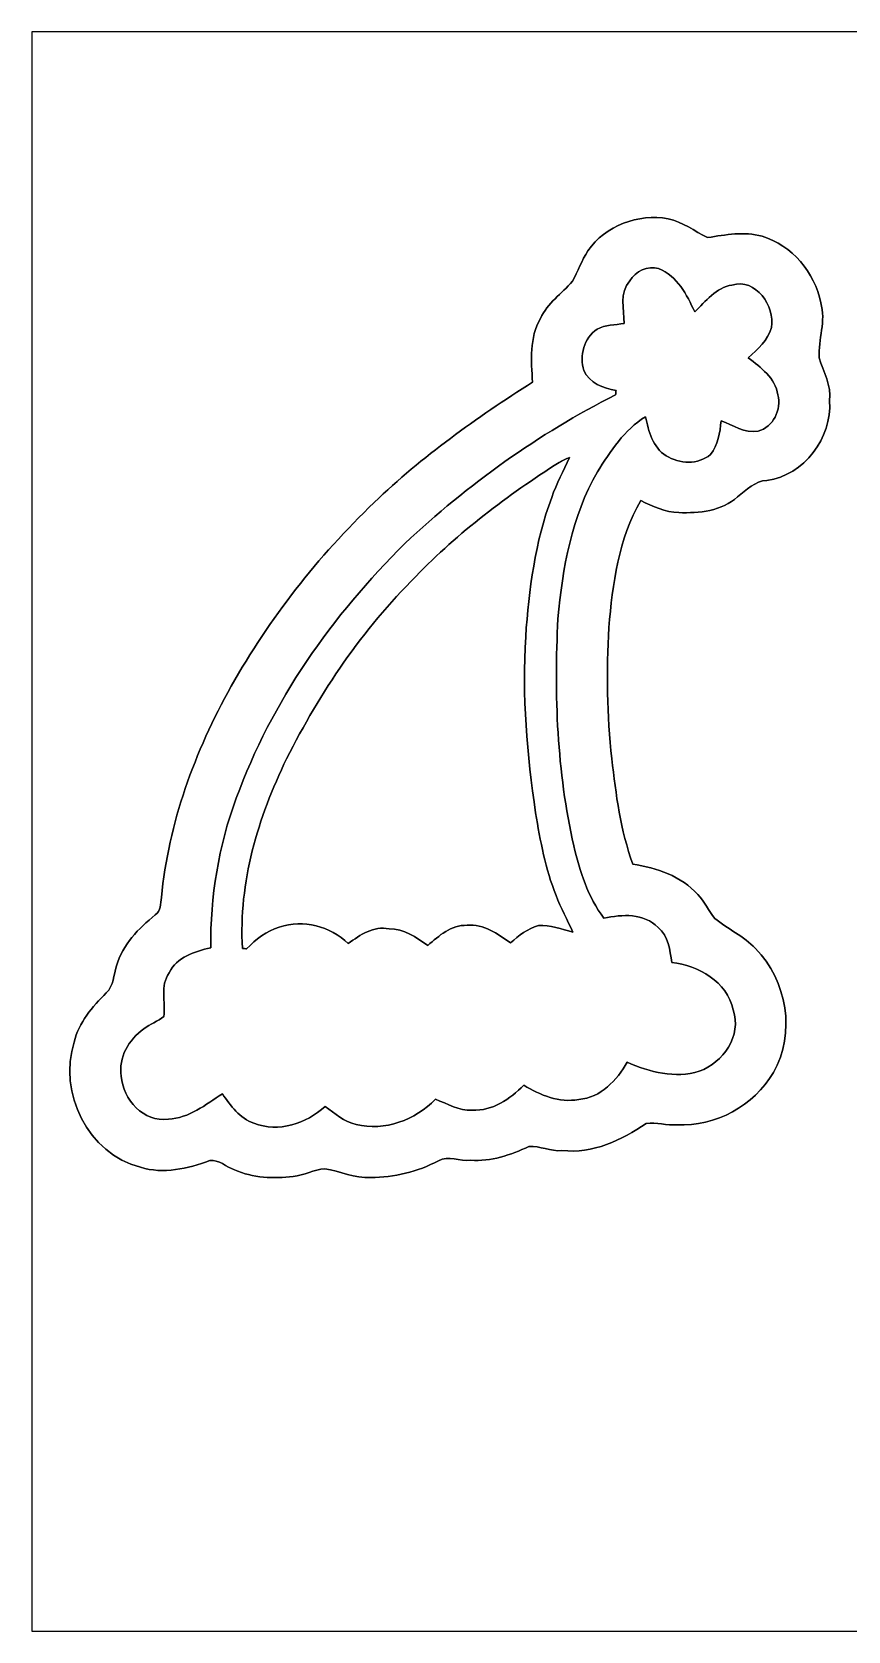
# Model space of a CAD drawing. Header units: centimetres. Extents: x -16.8 to 16.8, y -16.7 to 16.7.
# Drawn here: x -16.77 to 0.23, y -16.67 to 16.67 of the extents above; entities that cross this region are included whole.
import ezdxf

# ---------------------------------------------------------------- set-up
doc = ezdxf.new("R2010")
doc.units = ezdxf.units.CM
doc.header["$MEASUREMENT"] = 0
doc.layers.add('Layer 1', color=7, linetype='Continuous')

msp = doc.modelspace()

# ---------------------------------------------------------------- linework, layer by layer
at = {"layer": 'Layer 1', "color": 7}
for points, knots in [([(-16.77458, 16.66875), (-16.77458, 16.66875), (16.77458, 16.66875), (16.77458, 16.66875), (16.77458, 16.66875), (16.77458, 16.66875), (16.77458, -16.66875), (16.77458, -16.66875), (16.77458, -16.66875), (16.77458, -16.66875), (-16.77458, -16.66875), (-16.77458, -16.66875), (-16.77458, -16.66875), (-16.77458, -16.66875), (-16.77458, 16.66875), (-16.77458, 16.66875), (-16.77458, 16.66875), (-16.77458, 16.66875), (-16.77458, 16.66875), (-16.77458, 16.66875)], [0, 0, 0, 0, 0.16666667, 0.16666667, 0.16666667, 0.16666667, 0.33333333, 0.33333333, 0.33333333, 0.33333333, 0.5, 0.5, 0.5, 0.5, 0.66666667, 0.66666667, 0.66666667, 0.66666667, 1, 1, 1, 1]), ([(-5.19077, 12.10557), (-5.32236, 11.9066), (-5.39962, 11.67836), (-5.51533, 11.47092), (-5.51533, 11.47092), (-5.73652, 11.21234), (-6.03215, 11.01478), (-6.18173, 10.69869), (-6.18173, 10.69869), (-6.40927, 10.29582), (-6.37858, 9.81428), (-6.3433, 9.36907), (-6.3433, 9.36907), (-7.51134, 8.62612), (-8.64694, 7.82214), (-9.6453, 6.85871), (-9.6453, 6.85871), (-10.81687, 5.73581), (-11.82934, 4.44394), (-12.62345, 3.02789), (-12.62345, 3.02789), (-13.38086, 1.67076), (-13.93261, 0.17674), (-14.07724, -1.37795), (-14.07724, -1.37795), (-14.09841, -1.50424), (-14.091, -1.65559), (-14.20601, -1.73778), (-14.20601, -1.73778), (-14.55491, -2.01824), (-14.88793, -2.35903), (-15.01211, -2.80141), (-15.01211, -2.80141), (-15.07984, -2.98944), (-15.06926, -3.2198), (-15.2273, -3.36303), (-15.2273, -3.36303), (-15.51552, -3.65337), (-15.80233, -3.9818), (-15.89405, -4.39173), (-15.89405, -4.39173), (-16.2366, -5.43595), (-15.60195, -6.72324), (-14.51681, -6.99982), (-14.51681, -6.99982), (-14.03597, -7.14904), (-13.53009, -7.02663), (-13.07077, -6.86259), (-13.07077, -6.86259), (-12.88133, -6.82625), (-12.72646, -7.00123), (-12.5543, -7.05238), (-12.5543, -7.05238), (-12.17471, -7.22736), (-11.73833, -7.23724), (-11.32981, -7.19173), (-11.32981, -7.19173), (-11.10439, -7.16492), (-10.89766, -7.05203), (-10.67259, -7.03051), (-10.67259, -7.03051), (-10.35438, -7.08695), (-10.04817, -7.22701), (-9.71903, -7.21184), (-9.71903, -7.21184), (-9.22726, -7.21854), (-8.73901, -7.09366), (-8.3058, -6.86329), (-8.3058, -6.86329), (-8.09801, -6.74194), (-7.85954, -6.8901), (-7.63729, -6.85518), (-7.63729, -6.85518), (-7.21148, -6.88587), (-6.80226, -6.74335), (-6.42197, -6.56872), (-6.42197, -6.56872), (-6.18984, -6.54579), (-5.969, -6.67844), (-5.73299, -6.65198), (-5.73299, -6.65198), (-5.08953, -6.71936), (-4.49051, -6.43925), (-3.97439, -6.08718), (-3.97439, -6.08718), (-3.76484, -6.0579), (-3.54612, -6.13445), (-3.3334, -6.11434), (-3.3334, -6.11434), (-2.53189, -6.15562), (-1.7272, -5.72029), (-1.32715, -5.02461), (-1.32715, -5.02461), (-0.85619, -4.21076), (-1.04246, -3.09845), (-1.69898, -2.43981), (-1.69898, -2.43981), (-1.94275, -2.17911), (-2.27506, -2.032), (-2.55023, -1.81151), (-2.55023, -1.81151), (-2.67794, -1.65312), (-2.75978, -1.46191), (-2.90266, -1.3148), (-2.90266, -1.3148), (-3.24591, -0.92886), (-3.75744, -0.75318), (-4.25521, -0.68333), (-4.25521, -0.68333), (-4.51168, 0.02364), (-4.60939, 0.7747), (-4.693, 1.518), (-4.693, 1.518), (-4.79813, 2.42535), (-4.8066, 3.34186), (-4.75368, 4.25274), (-4.75368, 4.25274), (-4.67889, 5.15867), (-4.5526, 6.09953), (-4.0894, 6.89857), (-4.0894, 6.89857), (-3.83999, 6.77968), (-3.58069, 6.65833), (-3.29918, 6.6481), (-3.29918, 6.6481), (-2.87655, 6.63293), (-2.4003, 6.68055), (-2.07151, 6.97653), (-2.07151, 6.97653), (-1.88489, 7.11906), (-1.71309, 7.30497), (-1.46156, 7.3212), (-1.46156, 7.3212), (-0.67874, 7.42527), (-0.1076, 8.20632), (-0.15593, 8.97855), (-0.15593, 8.97855), (-0.11889, 9.30028), (-0.2794, 9.5825), (-0.37324, 9.87707), (-0.37324, 9.87707), (-0.39335, 10.26054), (-0.22684, 10.6426), (-0.33867, 11.02431), (-0.33867, 11.02431), (-0.46531, 11.65789), (-0.94121, 12.21881), (-1.56351, 12.40966), (-1.56351, 12.40966), (-1.93534, 12.51902), (-2.32375, 12.43683), (-2.69663, 12.38391), (-2.69663, 12.38391), (-2.96898, 12.51656), (-3.21769, 12.70459), (-3.5179, 12.77585), (-3.5179, 12.77585), (-4.13844, 12.88521), (-4.83306, 12.63615), (-5.19077, 12.10557), (-5.19077, 12.10557), (-5.19077, 12.10557), (-5.19077, 12.10557), (-5.19077, 12.10557)], [0, 0, 0, 0, 0.02380952, 0.02380952, 0.02380952, 0.02380952, 0.04761905, 0.04761905, 0.04761905, 0.04761905, 0.07142857, 0.07142857, 0.07142857, 0.07142857, 0.0952381, 0.0952381, 0.0952381, 0.0952381, 0.11904762, 0.11904762, 0.11904762, 0.11904762, 0.14285714, 0.14285714, 0.14285714, 0.14285714, 0.16666667, 0.16666667, 0.16666667, 0.16666667, 0.19047619, 0.19047619, 0.19047619, 0.19047619, 0.21428571, 0.21428571, 0.21428571, 0.21428571, 0.23809524, 0.23809524, 0.23809524, 0.23809524, 0.26190476, 0.26190476, 0.26190476, 0.26190476, 0.28571429, 0.28571429, 0.28571429, 0.28571429, 0.30952381, 0.30952381, 0.30952381, 0.30952381, 0.33333333, 0.33333333, 0.33333333, 0.33333333, 0.35714286, 0.35714286, 0.35714286, 0.35714286, 0.38095238, 0.38095238, 0.38095238, 0.38095238, 0.4047619, 0.4047619, 0.4047619, 0.4047619, 0.42857143, 0.42857143, 0.42857143, 0.42857143, 0.45238095, 0.45238095, 0.45238095, 0.45238095, 0.47619048, 0.47619048, 0.47619048, 0.47619048, 0.5, 0.5, 0.5, 0.5, 0.52380952, 0.52380952, 0.52380952, 0.52380952, 0.54761905, 0.54761905, 0.54761905, 0.54761905, 0.57142857, 0.57142857, 0.57142857, 0.57142857, 0.5952381, 0.5952381, 0.5952381, 0.5952381, 0.61904762, 0.61904762, 0.61904762, 0.61904762, 0.64285714, 0.64285714, 0.64285714, 0.64285714, 0.66666667, 0.66666667, 0.66666667, 0.66666667, 0.69047619, 0.69047619, 0.69047619, 0.69047619, 0.71428571, 0.71428571, 0.71428571, 0.71428571, 0.73809524, 0.73809524, 0.73809524, 0.73809524, 0.76190476, 0.76190476, 0.76190476, 0.76190476, 0.78571429, 0.78571429, 0.78571429, 0.78571429, 0.80952381, 0.80952381, 0.80952381, 0.80952381, 0.83333333, 0.83333333, 0.83333333, 0.83333333, 0.85714286, 0.85714286, 0.85714286, 0.85714286, 0.88095238, 0.88095238, 0.88095238, 0.88095238, 0.9047619, 0.9047619, 0.9047619, 0.9047619, 0.92857143, 0.92857143, 0.92857143, 0.92857143, 0.95238095, 0.95238095, 0.95238095, 0.95238095, 1, 1, 1, 1]), ([(-4.32082, 11.48256), (-4.20123, 11.67941), (-3.9437, 11.79936), (-3.71828, 11.73551), (-3.71828, 11.73551), (-3.3274, 11.57852), (-3.13196, 11.19223), (-2.96686, 10.8331), (-2.96686, 10.8331), (-2.73826, 11.05006), (-2.52024, 11.34145), (-2.18934, 11.39366), (-2.18934, 11.39366), (-1.68875, 11.54007), (-1.29046, 10.95587), (-1.36948, 10.50678), (-1.36948, 10.50678), (-1.43933, 10.23902), (-1.65135, 10.05205), (-1.84997, 9.87566), (-1.84997, 9.87566), (-1.59138, 9.67422), (-1.28588, 9.45444), (-1.23261, 9.10449), (-1.23261, 9.10449), (-1.15605, 8.79616), (-1.3275, 8.42998), (-1.64677, 8.34707), (-1.64677, 8.34707), (-1.92828, 8.29839), (-2.16676, 8.47055), (-2.41759, 8.56121), (-2.41759, 8.56121), (-2.43734, 8.31497), (-2.47826, 8.05921), (-2.63772, 7.85883), (-2.63772, 7.85883), (-2.89137, 7.6387), (-3.28683, 7.66586), (-3.56129, 7.83131), (-3.56129, 7.83131), (-3.84281, 8.007), (-3.92183, 8.34813), (-3.99486, 8.64694), (-3.99486, 8.64694), (-4.43442, 8.37389), (-4.72193, 7.92409), (-4.99463, 7.49829), (-4.99463, 7.49829), (-5.52415, 6.56731), (-5.72382, 5.48922), (-5.81484, 4.43371), (-5.81484, 4.43371), (-5.89986, 2.85186), (-5.8353, 1.25201), (-5.4864, -0.29774), (-5.4864, -0.29774), (-5.36187, -0.82903), (-5.19042, -1.36772), (-4.85704, -1.80869), (-4.85704, -1.80869), (-4.47675, -1.72297), (-4.0259, -1.70074), (-3.72921, -2.00096), (-3.72921, -2.00096), (-3.50838, -2.18087), (-3.48474, -2.47156), (-3.44523, -2.73156), (-3.44523, -2.73156), (-2.88431, -2.79329), (-2.29164, -3.12808), (-2.16711, -3.72004), (-2.16711, -3.72004), (-1.97838, -4.25979), (-2.37278, -4.81718), (-2.8702, -4.99851), (-2.8702, -4.99851), (-3.37749, -5.15655), (-3.90137, -5.01474), (-4.37092, -4.81048), (-4.37092, -4.81048), (-4.59211, -5.18478), (-4.91984, -5.55096), (-5.38374, -5.58659), (-5.38374, -5.58659), (-5.79508, -5.66349), (-6.18243, -5.4931), (-6.52886, -5.29202), (-6.52886, -5.29202), (-6.81814, -5.57354), (-7.17621, -5.83318), (-7.60236, -5.80743), (-7.60236, -5.80743), (-7.87823, -5.82895), (-8.11742, -5.67302), (-8.36754, -5.58306), (-8.36754, -5.58306), (-8.79016, -6.01345), (-9.42411, -6.2551), (-10.02277, -6.10799), (-10.02277, -6.10799), (-10.27183, -6.05261), (-10.46445, -5.87446), (-10.66871, -5.73264), (-10.66871, -5.73264), (-11.05888, -6.09388), (-11.63673, -6.28121), (-12.15037, -6.08118), (-12.15037, -6.08118), (-12.44776, -5.97958), (-12.63509, -5.71571), (-12.80795, -5.47017), (-12.80795, -5.47017), (-13.15614, -5.69207), (-13.49904, -5.98064), (-13.93331, -5.99405), (-13.93331, -5.99405), (-14.44766, -6.07272), (-14.87911, -5.58906), (-14.9158, -5.10258), (-14.9158, -5.10258), (-14.97859, -4.71346), (-14.75669, -4.33035), (-14.44166, -4.11656), (-14.44166, -4.11656), (-14.31572, -4.01108), (-14.15344, -3.96169), (-14.02786, -3.85727), (-14.02786, -3.85727), (-13.98658, -3.55388), (-14.11464, -3.21804), (-13.91426, -2.94746), (-13.91426, -2.94746), (-13.75974, -2.61126), (-13.38333, -2.50296), (-13.05172, -2.42499), (-13.05172, -2.42499), (-13.05701, -1.36278), (-12.88768, -0.29951), (-12.51761, 0.69709), (-12.51761, 0.69709), (-11.78313, 2.7111), (-10.5223, 4.50427), (-9.00395, 6.00534), (-9.00395, 6.00534), (-7.69514, 7.23582), (-6.21806, 8.29345), (-4.61398, 9.10378), (-4.61398, 9.10378), (-4.61116, 9.13447), (-4.60834, 9.16481), (-4.60551, 9.19515), (-4.60551, 9.19515), (-4.86763, 9.24384), (-5.16361, 9.34614), (-5.27685, 9.61143), (-5.27685, 9.61143), (-5.37457, 9.91164), (-5.27262, 10.2937), (-5.00133, 10.47044), (-5.00133, 10.47044), (-4.83235, 10.57204), (-4.62456, 10.55617), (-4.43724, 10.59356), (-4.43724, 10.59356), (-4.44077, 10.89201), (-4.54025, 11.23456), (-4.32082, 11.48256), (-4.32082, 11.48256), (-4.32082, 11.48256), (-4.32082, 11.48256), (-4.32082, 11.48256)], [0, 0, 0, 0, 0.02272727, 0.02272727, 0.02272727, 0.02272727, 0.04545455, 0.04545455, 0.04545455, 0.04545455, 0.06818182, 0.06818182, 0.06818182, 0.06818182, 0.09090909, 0.09090909, 0.09090909, 0.09090909, 0.11363636, 0.11363636, 0.11363636, 0.11363636, 0.13636364, 0.13636364, 0.13636364, 0.13636364, 0.15909091, 0.15909091, 0.15909091, 0.15909091, 0.18181818, 0.18181818, 0.18181818, 0.18181818, 0.20454545, 0.20454545, 0.20454545, 0.20454545, 0.22727273, 0.22727273, 0.22727273, 0.22727273, 0.25, 0.25, 0.25, 0.25, 0.27272727, 0.27272727, 0.27272727, 0.27272727, 0.29545455, 0.29545455, 0.29545455, 0.29545455, 0.31818182, 0.31818182, 0.31818182, 0.31818182, 0.34090909, 0.34090909, 0.34090909, 0.34090909, 0.36363636, 0.36363636, 0.36363636, 0.36363636, 0.38636364, 0.38636364, 0.38636364, 0.38636364, 0.40909091, 0.40909091, 0.40909091, 0.40909091, 0.43181818, 0.43181818, 0.43181818, 0.43181818, 0.45454545, 0.45454545, 0.45454545, 0.45454545, 0.47727273, 0.47727273, 0.47727273, 0.47727273, 0.5, 0.5, 0.5, 0.5, 0.52272727, 0.52272727, 0.52272727, 0.52272727, 0.54545455, 0.54545455, 0.54545455, 0.54545455, 0.56818182, 0.56818182, 0.56818182, 0.56818182, 0.59090909, 0.59090909, 0.59090909, 0.59090909, 0.61363636, 0.61363636, 0.61363636, 0.61363636, 0.63636364, 0.63636364, 0.63636364, 0.63636364, 0.65909091, 0.65909091, 0.65909091, 0.65909091, 0.68181818, 0.68181818, 0.68181818, 0.68181818, 0.70454545, 0.70454545, 0.70454545, 0.70454545, 0.72727273, 0.72727273, 0.72727273, 0.72727273, 0.75, 0.75, 0.75, 0.75, 0.77272727, 0.77272727, 0.77272727, 0.77272727, 0.79545455, 0.79545455, 0.79545455, 0.79545455, 0.81818182, 0.81818182, 0.81818182, 0.81818182, 0.84090909, 0.84090909, 0.84090909, 0.84090909, 0.86363636, 0.86363636, 0.86363636, 0.86363636, 0.88636364, 0.88636364, 0.88636364, 0.88636364, 0.90909091, 0.90909091, 0.90909091, 0.90909091, 0.93181818, 0.93181818, 0.93181818, 0.93181818, 0.95454545, 0.95454545, 0.95454545, 0.95454545, 1, 1, 1, 1]), ([(-5.79155, 7.69514), (-6.86329, 7.00828), (-7.89129, 6.23782), (-8.77641, 5.31918), (-8.77641, 5.31918), (-9.88554, 4.21958), (-10.76784, 2.90759), (-11.46916, 1.51659), (-11.46916, 1.51659), (-12.06571, 0.29175), (-12.47211, -1.06221), (-12.39026, -2.43699), (-12.39026, -2.43699), (-12.36839, -2.43981), (-12.32429, -2.4451), (-12.30242, -2.44793), (-12.30242, -2.44793), (-12.11686, -2.24473), (-11.88332, -2.08139), (-11.62191, -1.99284), (-11.62191, -1.99284), (-11.12026, -1.83233), (-10.5597, -1.97238), (-10.18364, -2.33609), (-10.18364, -2.33609), (-9.93704, -2.15477), (-9.65976, -1.96286), (-9.33238, -2.03165), (-9.33238, -2.03165), (-9.0237, -2.02283), (-8.76864, -2.20945), (-8.52593, -2.3749), (-8.52593, -2.3749), (-8.29345, -2.16994), (-8.04016, -1.95051), (-7.70855, -1.95474), (-7.70855, -1.95474), (-7.35718, -1.91982), (-7.07531, -2.13536), (-6.80297, -2.31951), (-6.80297, -2.31951), (-6.62693, -2.17664), (-6.44843, -2.01507), (-6.22194, -1.96286), (-6.22194, -1.96286), (-5.9757, -1.94381), (-5.73899, -2.03412), (-5.50474, -2.09832), (-5.50474, -2.09832), (-5.61693, -1.84221), (-5.75698, -1.59879), (-5.85541, -1.33703), (-5.85541, -1.33703), (-6.07448, -0.78317), (-6.18455, -0.19544), (-6.28121, 0.38947), (-6.28121, 0.38947), (-6.45866, 1.60302), (-6.56555, 2.8321), (-6.48829, 4.05871), (-6.48829, 4.05871), (-6.4202, 5.04366), (-6.2925, 6.03638), (-5.94536, 6.9663), (-5.94536, 6.9663), (-5.848, 7.25417), (-5.69172, 7.51664), (-5.57848, 7.7978), (-5.57848, 7.7978), (-5.65115, 7.76746), (-5.72417, 7.73642), (-5.79155, 7.69514)], [0, 0, 0, 0, 0.05263158, 0.05263158, 0.05263158, 0.05263158, 0.10526316, 0.10526316, 0.10526316, 0.10526316, 0.15789474, 0.15789474, 0.15789474, 0.15789474, 0.21052632, 0.21052632, 0.21052632, 0.21052632, 0.26315789, 0.26315789, 0.26315789, 0.26315789, 0.31578947, 0.31578947, 0.31578947, 0.31578947, 0.36842105, 0.36842105, 0.36842105, 0.36842105, 0.42105263, 0.42105263, 0.42105263, 0.42105263, 0.47368421, 0.47368421, 0.47368421, 0.47368421, 0.52631579, 0.52631579, 0.52631579, 0.52631579, 0.57894737, 0.57894737, 0.57894737, 0.57894737, 0.63157895, 0.63157895, 0.63157895, 0.63157895, 0.68421053, 0.68421053, 0.68421053, 0.68421053, 0.73684211, 0.73684211, 0.73684211, 0.73684211, 0.78947368, 0.78947368, 0.78947368, 0.78947368, 0.84210526, 0.84210526, 0.84210526, 0.84210526, 0.89473684, 0.89473684, 0.89473684, 0.89473684, 1, 1, 1, 1])]:
    msp.add_open_spline(points, degree=3, knots=knots, dxfattribs=at)
at = {"layer": 'Layer 1', "color": 8}
for points, knots in [([(-5.19077, 12.10557), (-4.83306, 12.63615), (-4.13844, 12.88521), (-3.5179, 12.77585), (-3.5179, 12.77585), (-3.21769, 12.70459), (-2.96898, 12.51656), (-2.69663, 12.38391), (-2.69663, 12.38391), (-2.32375, 12.43683), (-1.93534, 12.51902), (-1.56351, 12.40966), (-1.56351, 12.40966), (-0.94121, 12.21881), (-0.46531, 11.65789), (-0.33867, 11.02431), (-0.33867, 11.02431), (-0.22684, 10.6426), (-0.39335, 10.26054), (-0.37324, 9.87707), (-0.37324, 9.87707), (-0.2794, 9.5825), (-0.11889, 9.30028), (-0.15593, 8.97855), (-0.15593, 8.97855), (-0.1076, 8.20632), (-0.67874, 7.42527), (-1.46156, 7.3212), (-1.46156, 7.3212), (-1.71309, 7.30497), (-1.88489, 7.11906), (-2.07151, 6.97653), (-2.07151, 6.97653), (-2.4003, 6.68055), (-2.87655, 6.63293), (-3.29918, 6.6481), (-3.29918, 6.6481), (-3.58069, 6.65833), (-3.83999, 6.77968), (-4.0894, 6.89857), (-4.0894, 6.89857), (-4.5526, 6.09953), (-4.67889, 5.15867), (-4.75368, 4.25274), (-4.75368, 4.25274), (-4.8066, 3.34186), (-4.79813, 2.42535), (-4.693, 1.518), (-4.693, 1.518), (-4.60939, 0.7747), (-4.51168, 0.02364), (-4.25521, -0.68333), (-4.25521, -0.68333), (-3.75744, -0.75318), (-3.24591, -0.92886), (-2.90266, -1.3148), (-2.90266, -1.3148), (-2.75978, -1.46191), (-2.67794, -1.65312), (-2.55023, -1.81151), (-2.55023, -1.81151), (-2.27506, -2.032), (-1.94275, -2.17911), (-1.69898, -2.43981), (-1.69898, -2.43981), (-1.04246, -3.09845), (-0.85619, -4.21076), (-1.32715, -5.02461), (-1.32715, -5.02461), (-1.7272, -5.72029), (-2.53189, -6.15562), (-3.3334, -6.11434), (-3.3334, -6.11434), (-3.54612, -6.13445), (-3.76484, -6.0579), (-3.97439, -6.08718), (-3.97439, -6.08718), (-4.49051, -6.43925), (-5.08953, -6.71936), (-5.73299, -6.65198), (-5.73299, -6.65198), (-5.969, -6.67844), (-6.18984, -6.54579), (-6.42197, -6.56872), (-6.42197, -6.56872), (-6.80226, -6.74335), (-7.21148, -6.88587), (-7.63729, -6.85518), (-7.63729, -6.85518), (-7.85954, -6.8901), (-8.09801, -6.74194), (-8.3058, -6.86329), (-8.3058, -6.86329), (-8.73901, -7.09366), (-9.22726, -7.21854), (-9.71903, -7.21184), (-9.71903, -7.21184), (-10.04817, -7.22701), (-10.35438, -7.08695), (-10.67259, -7.03051), (-10.67259, -7.03051), (-10.89766, -7.05203), (-11.10439, -7.16492), (-11.32981, -7.19173), (-11.32981, -7.19173), (-11.73833, -7.23724), (-12.17471, -7.22736), (-12.5543, -7.05238), (-12.5543, -7.05238), (-12.72646, -7.00123), (-12.88133, -6.82625), (-13.07077, -6.86259), (-13.07077, -6.86259), (-13.53009, -7.02663), (-14.03597, -7.14904), (-14.51681, -6.99982), (-14.51681, -6.99982), (-15.60195, -6.72324), (-16.2366, -5.43595), (-15.89405, -4.39173), (-15.89405, -4.39173), (-15.80233, -3.9818), (-15.51552, -3.65337), (-15.2273, -3.36303), (-15.2273, -3.36303), (-15.06926, -3.2198), (-15.07984, -2.98944), (-15.01211, -2.80141), (-15.01211, -2.80141), (-14.88793, -2.35903), (-14.55491, -2.01824), (-14.20601, -1.73778), (-14.20601, -1.73778), (-14.091, -1.65559), (-14.09841, -1.50424), (-14.07724, -1.37795), (-14.07724, -1.37795), (-13.93261, 0.17674), (-13.38086, 1.67076), (-12.62345, 3.02789), (-12.62345, 3.02789), (-11.82934, 4.44394), (-10.81687, 5.73581), (-9.6453, 6.85871), (-9.6453, 6.85871), (-8.64694, 7.82214), (-7.51134, 8.62612), (-6.3433, 9.36907), (-6.3433, 9.36907), (-6.37858, 9.81428), (-6.40927, 10.29582), (-6.18173, 10.69869), (-6.18173, 10.69869), (-6.03215, 11.01478), (-5.73652, 11.21234), (-5.51533, 11.47092), (-5.51533, 11.47092), (-5.39962, 11.67836), (-5.32236, 11.9066), (-5.19077, 12.10557), (-5.19077, 12.10557), (-5.19077, 12.10557), (-5.19077, 12.10557), (-5.19077, 12.10557)], [0, 0, 0, 0, 0.02380952, 0.02380952, 0.02380952, 0.02380952, 0.04761905, 0.04761905, 0.04761905, 0.04761905, 0.07142857, 0.07142857, 0.07142857, 0.07142857, 0.0952381, 0.0952381, 0.0952381, 0.0952381, 0.11904762, 0.11904762, 0.11904762, 0.11904762, 0.14285714, 0.14285714, 0.14285714, 0.14285714, 0.16666667, 0.16666667, 0.16666667, 0.16666667, 0.19047619, 0.19047619, 0.19047619, 0.19047619, 0.21428571, 0.21428571, 0.21428571, 0.21428571, 0.23809524, 0.23809524, 0.23809524, 0.23809524, 0.26190476, 0.26190476, 0.26190476, 0.26190476, 0.28571429, 0.28571429, 0.28571429, 0.28571429, 0.30952381, 0.30952381, 0.30952381, 0.30952381, 0.33333333, 0.33333333, 0.33333333, 0.33333333, 0.35714286, 0.35714286, 0.35714286, 0.35714286, 0.38095238, 0.38095238, 0.38095238, 0.38095238, 0.4047619, 0.4047619, 0.4047619, 0.4047619, 0.42857143, 0.42857143, 0.42857143, 0.42857143, 0.45238095, 0.45238095, 0.45238095, 0.45238095, 0.47619048, 0.47619048, 0.47619048, 0.47619048, 0.5, 0.5, 0.5, 0.5, 0.52380952, 0.52380952, 0.52380952, 0.52380952, 0.54761905, 0.54761905, 0.54761905, 0.54761905, 0.57142857, 0.57142857, 0.57142857, 0.57142857, 0.5952381, 0.5952381, 0.5952381, 0.5952381, 0.61904762, 0.61904762, 0.61904762, 0.61904762, 0.64285714, 0.64285714, 0.64285714, 0.64285714, 0.66666667, 0.66666667, 0.66666667, 0.66666667, 0.69047619, 0.69047619, 0.69047619, 0.69047619, 0.71428571, 0.71428571, 0.71428571, 0.71428571, 0.73809524, 0.73809524, 0.73809524, 0.73809524, 0.76190476, 0.76190476, 0.76190476, 0.76190476, 0.78571429, 0.78571429, 0.78571429, 0.78571429, 0.80952381, 0.80952381, 0.80952381, 0.80952381, 0.83333333, 0.83333333, 0.83333333, 0.83333333, 0.85714286, 0.85714286, 0.85714286, 0.85714286, 0.88095238, 0.88095238, 0.88095238, 0.88095238, 0.9047619, 0.9047619, 0.9047619, 0.9047619, 0.92857143, 0.92857143, 0.92857143, 0.92857143, 0.95238095, 0.95238095, 0.95238095, 0.95238095, 1, 1, 1, 1]), ([(-4.32082, 11.48256), (-4.54025, 11.23456), (-4.44077, 10.89201), (-4.43724, 10.59356), (-4.43724, 10.59356), (-4.62456, 10.55617), (-4.83235, 10.57204), (-5.00133, 10.47044), (-5.00133, 10.47044), (-5.27262, 10.2937), (-5.37457, 9.91164), (-5.27685, 9.61143), (-5.27685, 9.61143), (-5.16361, 9.34614), (-4.86763, 9.24384), (-4.60551, 9.19515), (-4.60551, 9.19515), (-4.60834, 9.16481), (-4.61116, 9.13447), (-4.61398, 9.10378), (-4.61398, 9.10378), (-6.21806, 8.29345), (-7.69514, 7.23582), (-9.00395, 6.00534), (-9.00395, 6.00534), (-10.5223, 4.50427), (-11.78313, 2.7111), (-12.51761, 0.69709), (-12.51761, 0.69709), (-12.88768, -0.29951), (-13.05701, -1.36278), (-13.05172, -2.42499), (-13.05172, -2.42499), (-13.38333, -2.50296), (-13.75974, -2.61126), (-13.91426, -2.94746), (-13.91426, -2.94746), (-14.11464, -3.21804), (-13.98658, -3.55388), (-14.02786, -3.85727), (-14.02786, -3.85727), (-14.15344, -3.96169), (-14.31572, -4.01108), (-14.44166, -4.11656), (-14.44166, -4.11656), (-14.75669, -4.33035), (-14.97859, -4.71346), (-14.9158, -5.10258), (-14.9158, -5.10258), (-14.87911, -5.58906), (-14.44766, -6.07272), (-13.93331, -5.99405), (-13.93331, -5.99405), (-13.49904, -5.98064), (-13.15614, -5.69207), (-12.80795, -5.47017), (-12.80795, -5.47017), (-12.63509, -5.71571), (-12.44776, -5.97958), (-12.15037, -6.08118), (-12.15037, -6.08118), (-11.63673, -6.28121), (-11.05888, -6.09388), (-10.66871, -5.73264), (-10.66871, -5.73264), (-10.46445, -5.87446), (-10.27183, -6.05261), (-10.02277, -6.10799), (-10.02277, -6.10799), (-9.42411, -6.2551), (-8.79016, -6.01345), (-8.36754, -5.58306), (-8.36754, -5.58306), (-8.11742, -5.67302), (-7.87823, -5.82895), (-7.60236, -5.80743), (-7.60236, -5.80743), (-7.17621, -5.83318), (-6.81814, -5.57354), (-6.52886, -5.29202), (-6.52886, -5.29202), (-6.18243, -5.4931), (-5.79508, -5.66349), (-5.38374, -5.58659), (-5.38374, -5.58659), (-4.91984, -5.55096), (-4.59211, -5.18478), (-4.37092, -4.81048), (-4.37092, -4.81048), (-3.90137, -5.01474), (-3.37749, -5.15655), (-2.8702, -4.99851), (-2.8702, -4.99851), (-2.37278, -4.81718), (-1.97838, -4.25979), (-2.16711, -3.72004), (-2.16711, -3.72004), (-2.29164, -3.12808), (-2.88431, -2.79329), (-3.44523, -2.73156), (-3.44523, -2.73156), (-3.48474, -2.47156), (-3.50838, -2.18087), (-3.72921, -2.00096), (-3.72921, -2.00096), (-4.0259, -1.70074), (-4.47675, -1.72297), (-4.85704, -1.80869), (-4.85704, -1.80869), (-5.19042, -1.36772), (-5.36187, -0.82903), (-5.4864, -0.29774), (-5.4864, -0.29774), (-5.8353, 1.25201), (-5.89986, 2.85186), (-5.81484, 4.43371), (-5.81484, 4.43371), (-5.72382, 5.48922), (-5.52415, 6.56731), (-4.99463, 7.49829), (-4.99463, 7.49829), (-4.72193, 7.92409), (-4.43442, 8.37389), (-3.99486, 8.64694), (-3.99486, 8.64694), (-3.92183, 8.34813), (-3.84281, 8.007), (-3.56129, 7.83131), (-3.56129, 7.83131), (-3.28683, 7.66586), (-2.89137, 7.6387), (-2.63772, 7.85883), (-2.63772, 7.85883), (-2.47826, 8.05921), (-2.43734, 8.31497), (-2.41759, 8.56121), (-2.41759, 8.56121), (-2.16676, 8.47055), (-1.92828, 8.29839), (-1.64677, 8.34707), (-1.64677, 8.34707), (-1.3275, 8.42998), (-1.15605, 8.79616), (-1.23261, 9.10449), (-1.23261, 9.10449), (-1.28588, 9.45444), (-1.59138, 9.67422), (-1.84997, 9.87566), (-1.84997, 9.87566), (-1.65135, 10.05205), (-1.43933, 10.23902), (-1.36948, 10.50678), (-1.36948, 10.50678), (-1.29046, 10.95587), (-1.68875, 11.54007), (-2.18934, 11.39366), (-2.18934, 11.39366), (-2.52024, 11.34145), (-2.73826, 11.05006), (-2.96686, 10.8331), (-2.96686, 10.8331), (-3.13196, 11.19223), (-3.3274, 11.57852), (-3.71828, 11.73551), (-3.71828, 11.73551), (-3.9437, 11.79936), (-4.20123, 11.67941), (-4.32082, 11.48256)], [0, 0, 0, 0, 0.02325581, 0.02325581, 0.02325581, 0.02325581, 0.04651163, 0.04651163, 0.04651163, 0.04651163, 0.06976744, 0.06976744, 0.06976744, 0.06976744, 0.09302326, 0.09302326, 0.09302326, 0.09302326, 0.11627907, 0.11627907, 0.11627907, 0.11627907, 0.13953488, 0.13953488, 0.13953488, 0.13953488, 0.1627907, 0.1627907, 0.1627907, 0.1627907, 0.18604651, 0.18604651, 0.18604651, 0.18604651, 0.20930233, 0.20930233, 0.20930233, 0.20930233, 0.23255814, 0.23255814, 0.23255814, 0.23255814, 0.25581395, 0.25581395, 0.25581395, 0.25581395, 0.27906977, 0.27906977, 0.27906977, 0.27906977, 0.30232558, 0.30232558, 0.30232558, 0.30232558, 0.3255814, 0.3255814, 0.3255814, 0.3255814, 0.34883721, 0.34883721, 0.34883721, 0.34883721, 0.37209302, 0.37209302, 0.37209302, 0.37209302, 0.39534884, 0.39534884, 0.39534884, 0.39534884, 0.41860465, 0.41860465, 0.41860465, 0.41860465, 0.44186047, 0.44186047, 0.44186047, 0.44186047, 0.46511628, 0.46511628, 0.46511628, 0.46511628, 0.48837209, 0.48837209, 0.48837209, 0.48837209, 0.51162791, 0.51162791, 0.51162791, 0.51162791, 0.53488372, 0.53488372, 0.53488372, 0.53488372, 0.55813953, 0.55813953, 0.55813953, 0.55813953, 0.58139535, 0.58139535, 0.58139535, 0.58139535, 0.60465116, 0.60465116, 0.60465116, 0.60465116, 0.62790698, 0.62790698, 0.62790698, 0.62790698, 0.65116279, 0.65116279, 0.65116279, 0.65116279, 0.6744186, 0.6744186, 0.6744186, 0.6744186, 0.69767442, 0.69767442, 0.69767442, 0.69767442, 0.72093023, 0.72093023, 0.72093023, 0.72093023, 0.74418605, 0.74418605, 0.74418605, 0.74418605, 0.76744186, 0.76744186, 0.76744186, 0.76744186, 0.79069767, 0.79069767, 0.79069767, 0.79069767, 0.81395349, 0.81395349, 0.81395349, 0.81395349, 0.8372093, 0.8372093, 0.8372093, 0.8372093, 0.86046512, 0.86046512, 0.86046512, 0.86046512, 0.88372093, 0.88372093, 0.88372093, 0.88372093, 0.90697674, 0.90697674, 0.90697674, 0.90697674, 0.93023256, 0.93023256, 0.93023256, 0.93023256, 0.95348837, 0.95348837, 0.95348837, 0.95348837, 1, 1, 1, 1]), ([(-5.79155, 7.69514), (-5.72417, 7.73642), (-5.65115, 7.76746), (-5.57848, 7.7978), (-5.57848, 7.7978), (-5.69172, 7.51664), (-5.848, 7.25417), (-5.94536, 6.9663), (-5.94536, 6.9663), (-6.2925, 6.03638), (-6.4202, 5.04366), (-6.48829, 4.05871), (-6.48829, 4.05871), (-6.56555, 2.8321), (-6.45866, 1.60302), (-6.28121, 0.38947), (-6.28121, 0.38947), (-6.18455, -0.19544), (-6.07448, -0.78317), (-5.85541, -1.33703), (-5.85541, -1.33703), (-5.75698, -1.59879), (-5.61693, -1.84221), (-5.50474, -2.09832), (-5.50474, -2.09832), (-5.73899, -2.03412), (-5.9757, -1.94381), (-6.22194, -1.96286), (-6.22194, -1.96286), (-6.44843, -2.01507), (-6.62693, -2.17664), (-6.80297, -2.31951), (-6.80297, -2.31951), (-7.07531, -2.13536), (-7.35718, -1.91982), (-7.70855, -1.95474), (-7.70855, -1.95474), (-8.04016, -1.95051), (-8.29345, -2.16994), (-8.52593, -2.3749), (-8.52593, -2.3749), (-8.76864, -2.20945), (-9.0237, -2.02283), (-9.33238, -2.03165), (-9.33238, -2.03165), (-9.65976, -1.96286), (-9.93704, -2.15477), (-10.18364, -2.33609), (-10.18364, -2.33609), (-10.5597, -1.97238), (-11.12026, -1.83233), (-11.62191, -1.99284), (-11.62191, -1.99284), (-11.88332, -2.08139), (-12.11686, -2.24473), (-12.30242, -2.44793), (-12.30242, -2.44793), (-12.32429, -2.4451), (-12.36839, -2.43981), (-12.39026, -2.43699), (-12.39026, -2.43699), (-12.47211, -1.06221), (-12.06571, 0.29175), (-11.46916, 1.51659), (-11.46916, 1.51659), (-10.76784, 2.90759), (-9.88554, 4.21958), (-8.77641, 5.31918), (-8.77641, 5.31918), (-7.89129, 6.23782), (-6.86329, 7.00828), (-5.79155, 7.69514)], [0, 0, 0, 0, 0.05263158, 0.05263158, 0.05263158, 0.05263158, 0.10526316, 0.10526316, 0.10526316, 0.10526316, 0.15789474, 0.15789474, 0.15789474, 0.15789474, 0.21052632, 0.21052632, 0.21052632, 0.21052632, 0.26315789, 0.26315789, 0.26315789, 0.26315789, 0.31578947, 0.31578947, 0.31578947, 0.31578947, 0.36842105, 0.36842105, 0.36842105, 0.36842105, 0.42105263, 0.42105263, 0.42105263, 0.42105263, 0.47368421, 0.47368421, 0.47368421, 0.47368421, 0.52631579, 0.52631579, 0.52631579, 0.52631579, 0.57894737, 0.57894737, 0.57894737, 0.57894737, 0.63157895, 0.63157895, 0.63157895, 0.63157895, 0.68421053, 0.68421053, 0.68421053, 0.68421053, 0.73684211, 0.73684211, 0.73684211, 0.73684211, 0.78947368, 0.78947368, 0.78947368, 0.78947368, 0.84210526, 0.84210526, 0.84210526, 0.84210526, 0.89473684, 0.89473684, 0.89473684, 0.89473684, 1, 1, 1, 1])]:
    msp.add_open_spline(points, degree=3, knots=knots, dxfattribs=at)

doc.saveas('drawing.dxf')
